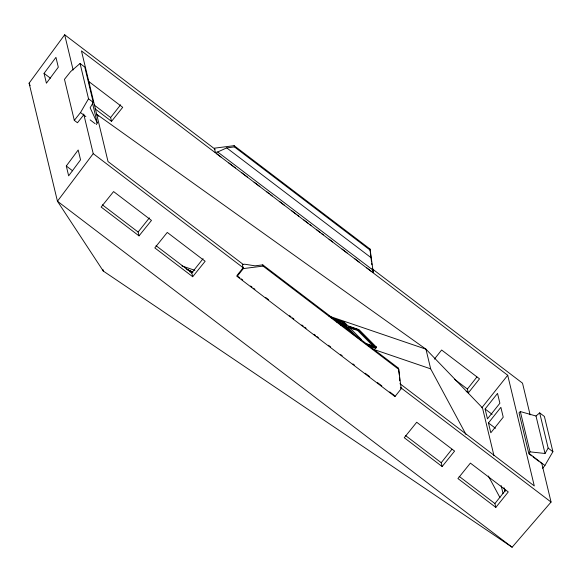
<?xml version="1.0" encoding="UTF-8"?>
<svg xmlns="http://www.w3.org/2000/svg" width="582" height="582" viewBox="0 0 582 582"><rect width="100%" height="100%" fill="white"/><g stroke="black" fill="none" stroke-linecap="round" stroke-linejoin="round"><path stroke-width="0.87" d="M368.057 345.635L375.637 348.167L376.409 347.156L359.043 329.659L347.891 325.818L344.26 322.202L331.58 317.859M190.132 272.136L190.518 271.219L187.353 269.677M191.42 272.893L191.805 271.976L190.518 271.219M335.836 320.675L342.543 322.966L343.278 322.195L346.319 325.28L337.895 322.406M344.697 324.916L342.893 323.105L343.278 322.195M354.082 335.006L345.795 326.684L346.181 325.775L339.917 323.636L341.649 325.382M346.094 326.968L346.181 325.775M373.404 347.134L374.532 347.512L357.624 330.503L358.01 329.594L348.32 326.291L361.655 339.764L360.098 339.481M361.146 340.492L361.531 339.575M361.153 340.746L361.597 339.648M374.815 347.941L375.201 347.032L376.401 347.221M375.121 348.043L375.506 347.127M375.405 348.116L375.79 347.199M375.637 348.167L376.023 347.25M375.819 348.182L376.343 347.061M83.452 115.229L77.457 122.758L74.3 120.358L64.478 79.334L70.684 71.535L80.069 63.489L84.805 67.09L93.251 102.374L90.13 107.772L97.238 122.962L96.299 124.577M74.3 120.358L80.505 112.559L88.515 98.773L80.069 63.489M531.693 455.873L528.885 453.742L530.042 451.858L520.33 411.561L519.02 412.776L528.674 452.869M542.642 468.328L544.898 465.491L552.9 451.705L544.41 416.479L539.674 412.871L536 416.014L520.33 411.561M530.042 451.858L545.028 453.487L548.164 448.096L539.674 412.871M541.755 463.308L551.059 502.055L512.124 547.233L103.261 271.037L57.443 201.227L29.1 83.168L64.682 34.767L215.122 149.254M44.05 73.361L55.945 57.363L58.309 67.199L46.414 83.197L44.05 73.361L50.387 78.184M66.29 166.001L78.184 150.003L80.549 159.839L68.654 175.837L66.29 166.001L72.634 170.824M83.706 114.014L93.222 153.641L57.443 201.227L512.124 547.233M88.391 81.211L122.707 107.328L111.533 121.362L110.609 117.52L120.641 104.782M434.354 359.138L441.622 350.015L479.51 378.846L468.335 392.886L467.411 389.045L476.884 377.005M139.025 235.877L101.137 207.047L113.585 191.58L151.48 220.418L139.025 235.877L138.101 232.036L149.392 217.857M215.158 152.549L217.683 151.989L226.711 147.886L234.422 146.904L370.225 250.195L373.266 272.391L372.684 269.946M192.7 276.726L154.812 247.896L167.267 232.429L205.155 261.267L192.7 276.726L191.784 272.885L203.074 258.706M242.912 268.047L236.918 275.577L237.114 276.399L394.967 396.568L401.18 388.769L398.524 368.21L262.773 264.861L255.054 265.836L244.651 264.206L242.338 264.497L243.327 268.6L237.114 276.399M481.794 407.822L507.715 375.259L81.451 50.881L108.019 161.556L243.123 264.366M442.145 466.553L404.257 437.715L416.712 422.256L454.6 451.094L442.145 466.553L441.229 462.712L451.952 449.239M485.104 409.001L497.523 393.403L499.887 403.239L487.469 418.836L485.104 409.001L492.146 414.355M488.451 422.932L500.869 407.335L503.234 417.178L490.815 432.775L488.451 422.932L495.493 428.294M495.828 507.402L457.932 478.564L470.387 463.105L508.275 491.936L495.828 507.402L494.904 503.561L505.627 490.088M370.225 250.195L369.926 248.965L234.131 145.675L214.387 148.177L215.369 152.28M243.327 268.6L263.064 266.09L398.823 369.439M358.417 338.368L346.479 326.058M336.672 321.992L337.051 322.122M181.97 265.938L194.854 270.332M328.874 316.055L425.951 349.171L482.493 407.895L493.943 455.575M332.868 318.623L342.929 322.057M336.149 320.456L340.274 321.868M349.171 327.302L355.005 329.288M347.934 327.2L357.624 330.503M340.485 324.872L345.795 326.684M365.321 343.336L374.917 346.596L358.01 329.594M365.911 343.86L375.201 347.032M370.021 345.977L372.56 346.85M373.113 349.215L430.673 368.85L465.971 434.427M186.189 268.811L192.831 272.02M191.805 271.976L192.853 272.696M96.67 114.261L425.951 349.171L430.673 368.85M226.711 147.886L371.141 257.753M372.073 268.695L522.52 383.174L530.129 414.879M217.683 151.989L372.989 270.135M216.599 153.648L220.92 156.936M228.857 162.975L235.346 167.907M241.836 172.847L247.597 177.234M254.087 182.166L259.856 186.553M266.345 191.493L269.233 193.682M270.674 194.781L272.114 195.879M279.324 201.365L284.372 205.206M291.582 210.691L295.911 213.98M297.351 215.078L298.792 216.169M303.84 220.011L308.162 223.299M309.609 224.397L311.05 225.496M316.819 229.883L320.42 232.625M321.861 233.724L323.308 234.822M329.07 239.209L332.678 241.952M342.049 249.081L347.098 252.923M354.307 258.401L359.356 262.242M366.565 267.727L371.614 271.568M548.164 448.096L552.9 451.705M88.515 98.773L93.251 102.374M94.168 105.007L110.609 117.52M454.542 379.253L467.411 389.045M95.092 108.849L111.533 121.362M466.189 391.25L468.335 392.886M96.437 114.567L98.605 116.218M529.103 453.473L544.898 465.491M80.505 112.559L85.874 116.64M90.159 119.907L95.157 123.704M533.097 456.943L538.714 461.22M540.118 462.29L541.522 463.359M399.907 383.676L534.291 485.941L507.715 375.259M93.222 153.641L243.662 268.127M400.612 387.568L551.059 502.055M102.359 204.835L138.101 232.036M156.034 245.684L191.784 272.885M405.479 435.511L441.229 462.712M459.162 476.36L494.904 503.561M238.358 276.676L239.799 277.774M241.246 278.865L242.687 279.964M250.616 286.002L252.057 287.101M253.497 288.199L254.938 289.298M265.748 297.526L268.637 299.723M289.538 315.633L290.978 316.732M292.419 317.83L293.859 318.929M301.789 324.96L303.229 326.058M304.67 327.157L306.117 328.255M314.04 334.286L315.488 335.385M316.928 336.483L318.369 337.582M328.459 345.264L330.62 346.908M340.71 354.591L342.151 355.689M352.968 363.917L354.409 365.016M365.22 373.251L369.541 376.539M377.471 382.578L381.799 385.873M389.729 391.904L394.05 395.2M488.356 476.011L499.974 497.603M29.1 83.168L30.133 85.678M536 416.014L545.028 453.487M503.997 487.701L504.98 491.797M501.146 485.592L503.059 493.536M372.284 268.295L372.487 269.131M400.976 387.932L401.18 388.769M394.771 395.745L394.967 396.568M234.131 145.675L234.422 146.904M262.773 264.861L263.064 266.09M64.682 34.767L73.136 69.986M102.869 269.393L103.261 271.037M92.407 102.788L97.238 122.962M398.524 368.21L399.448 375.761M369.926 248.965L371.425 261.267M371.643 263.02L371.854 264.781M399.565 377.42L399.798 380.744"/></g></svg>
